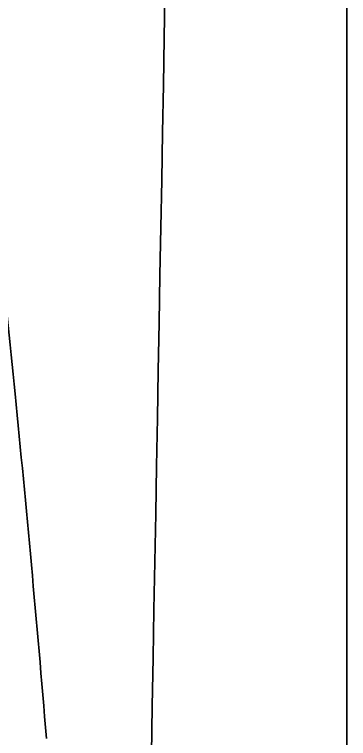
# Model space of a CAD drawing. Header units: millimetres. Extents: x 101 to 3000, y 150 to 4305.
# Drawn here: x 1119.673 to 1120.152, y 2916.011 to 2917.048 of the extents above; entities that cross this region are included whole.
import ezdxf

# ---------------------------------------------------------------- set-up
doc = ezdxf.new("R2010")
doc.units = ezdxf.units.MM
doc.header["$LTSCALE"] = 15
doc.layers.add('Sichtbar schmal (ISO)', color=7, linetype='Continuous', lineweight=35)

msp = doc.modelspace()

# ---------------------------------------------------------------- linework, layer by layer
at = {"layer": 'Sichtbar schmal (ISO)'}
msp.add_line((1120.1426, 2875.1464), (1120.1516, 2931.6999), dxfattribs=at)
msp.add_open_spline([(1119.7159, 2907.4286), (1119.7765, 2910.8219), (1119.8896, 2917.142), (1120.0316, 2925.0447), (1120.114, 2929.6173), (1120.1516, 2931.6999)], degree=3, dxfattribs=at)
msp.add_open_spline([(1119.7186, 2916.011), (1119.7047, 2916.1783), (1119.6897, 2916.3429), (1119.6736, 2916.5049), (1119.6588, 2916.6544), (1119.643, 2916.8017), (1119.6265, 2916.9466), (1119.6125, 2917.07), (1119.5979, 2917.1918), (1119.5827, 2917.3119), (1119.58, 2917.3337), (1119.5772, 2917.3554), (1119.5744, 2917.3772), (1119.5537, 2917.5384), (1119.5322, 2917.6966), (1119.5098, 2917.852), (1119.4841, 2918.0308), (1119.4573, 2918.2058), (1119.4296, 2918.3772), (1119.4231, 2918.4174), (1119.4165, 2918.4574), (1119.4099, 2918.4972), (1119.3845, 2918.6507), (1119.3584, 2918.8013), (1119.3317, 2918.949), (1119.2928, 2919.164), (1119.2527, 2919.3728), (1119.2118, 2919.5752)], degree=3, knots=[0, 0, 0, 0, 0.123089, 0.123089, 0.123089, 0.236656, 0.236656, 0.236656, 0.333333, 0.333333, 0.333333, 0.350899, 0.350899, 0.350899, 0.481349, 0.481349, 0.481349, 0.631473, 0.631473, 0.631473, 0.666667, 0.666667, 0.666667, 0.80241, 0.80241, 0.80241, 1, 1, 1, 1], dxfattribs=at)

doc.saveas('drawing.dxf')
